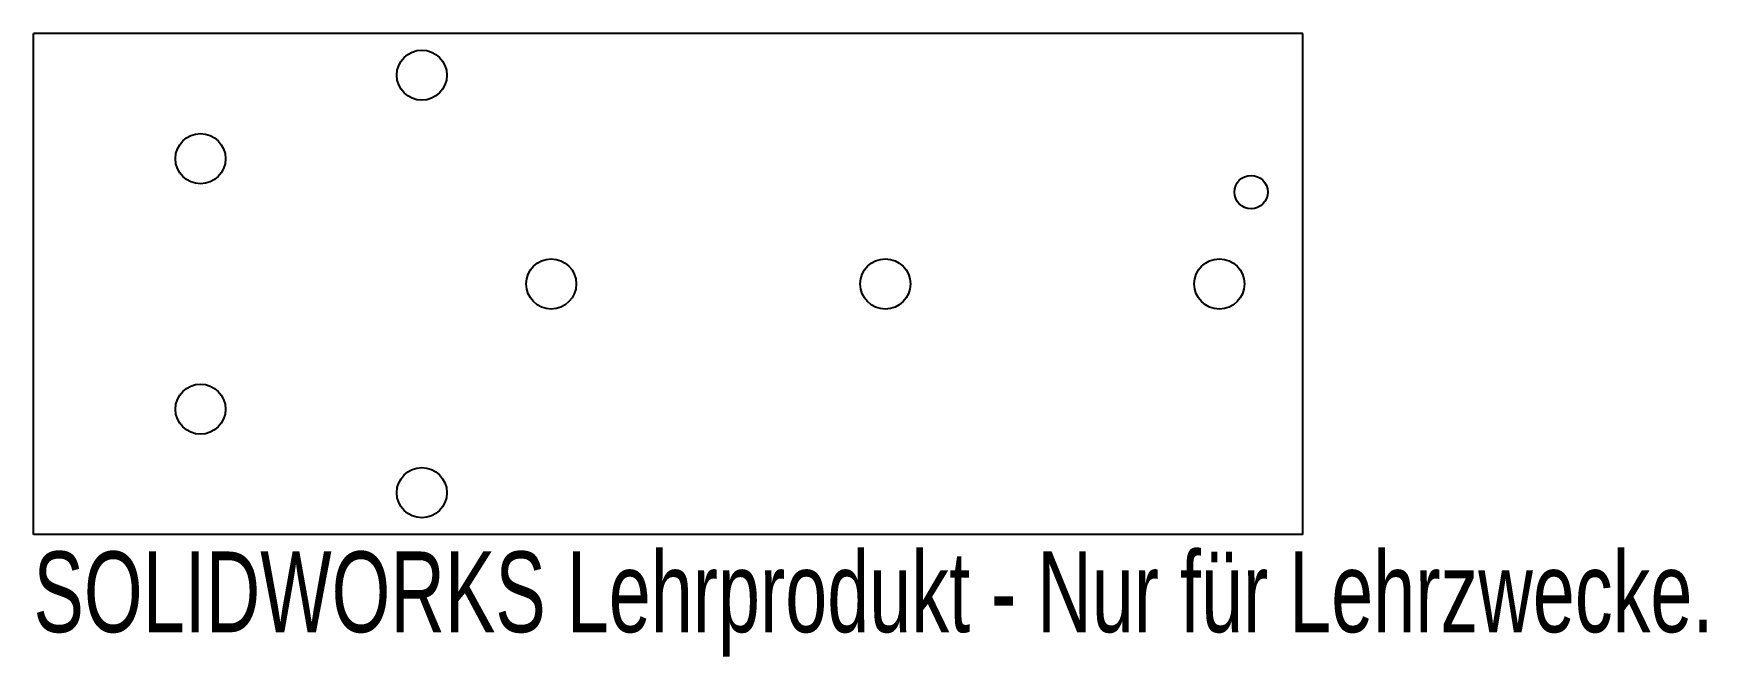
# Model space of a CAD drawing. Header units: millimetres. Extents: x -76 to 24, y -7 to 30.
import ezdxf

# ---------------------------------------------------------------- set-up
doc = ezdxf.new("R2010")
doc.units = ezdxf.units.MM
doc.styles.add('SLDTEXTSTYLE0', font='TXT', dxfattribs={"width": 0.7})

msp = doc.modelspace()

# ---------------------------------------------------------------- linework, layer by layer
at = {"color": 7, "linetype": 'Continuous', "lineweight": 25}
for p, q in [((-76, 0), (-76, 30)), ((0, 30), (-76, 30)), ((0, 0), (0, 30)), ((0, 0), (-76, 0))]:
    msp.add_line(p, q, dxfattribs=at)
for centre, radius in [((-52.75, 27.5), 1.5), ((-66, 22.5), 1.5), ((-3.1, 20.5), 1), ((-45, 15), 1.5), ((-25, 15), 1.5), ((-5, 15), 1.5), ((-66, 7.5), 1.5), ((-52.75, 2.5), 1.5)]:
    msp.add_circle(centre, radius, dxfattribs=at)

# ---------------------------------------------------------------- texts
at = {"color": 7, "linetype": 'Continuous', "insert": (-76, -1.02), "char_height": 4.8336, "attachment_point": 1, "style": 'SLDTEXTSTYLE0'}
msp.add_mtext('SOLIDWORKS Lehrprodukt - Nur für Lehrzwecke.', dxfattribs=at)

doc.saveas('drawing.dxf')
